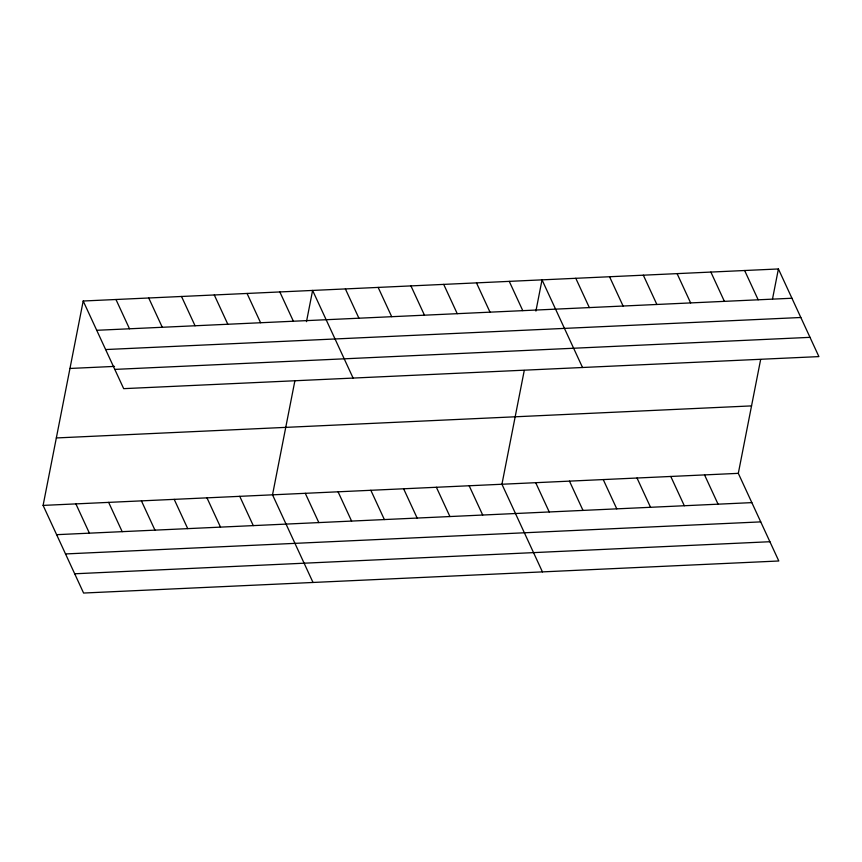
<?xml version="1.0" encoding="UTF-8"?>
<svg xmlns="http://www.w3.org/2000/svg" width="862" height="862" viewBox="0 0 862 862"><rect width="100%" height="100%" fill="white"/><g stroke="black" fill="none" stroke-linecap="round" stroke-linejoin="round"><path stroke-width="1.29" d="M760.629 359.573L738.314 473.346L778.806 560.99L83.592 593.045L43.1 505.401L83.194 301.01L778.408 268.955L818.9 356.599L123.686 388.654L83.194 301.01M294.836 381.047L272.521 494.82L313.014 582.464M306.484 321.655L312.615 290.429L353.108 378.084M524.258 370.466L501.943 484.239L542.435 571.883M535.905 311.085L542.026 279.859L582.529 367.503M772.524 298.931L778.408 268.955M96.716 330.297L791.93 298.241M105.617 349.552L800.83 317.496M69.962 368.462L114.538 366.404M114.786 369.399L810 337.344M56.332 437.95L751.545 405.894M43.1 505.401L738.314 473.346M56.633 534.677L751.836 502.621M65.534 553.943L760.737 521.887M74.703 573.78L769.906 541.724M744.639 270.517L758.161 299.793M710.87 272.069L724.392 301.355M677.101 273.631L690.634 302.907M643.332 275.183L656.866 304.469M704.545 474.897L718.068 504.184M609.563 276.745L623.097 306.021M670.776 476.46L684.309 505.735M575.794 278.297L589.328 307.583M637.007 478.011L650.541 507.298M603.238 479.574L616.772 508.849M509.259 281.368L522.781 310.643M569.47 481.125L583.003 510.412M476.481 282.876L490.015 312.163M535.701 482.688L549.234 511.963M443.704 284.385L457.237 313.671M410.937 285.904L424.46 315.18M378.159 287.412L391.693 316.688M469.165 485.748L482.698 515.034M345.382 288.921L358.915 318.207M436.387 487.267L449.921 516.543M403.621 488.776L417.143 518.051M279.838 291.949L293.371 321.224M370.843 490.284L384.366 519.57M247.06 293.457L260.593 322.733M338.066 491.793L351.599 521.079M214.293 294.966L227.816 324.252M305.288 493.312L318.821 522.587M181.516 296.474L195.049 325.761M148.738 297.993L162.271 327.269M239.744 496.329L253.277 525.615M115.971 299.502L129.494 328.778M206.966 497.837L220.5 527.124M174.199 499.357L187.722 528.632M141.422 500.865L154.955 530.141M108.644 502.374L122.178 531.66M75.878 503.882L89.4 533.169"/></g></svg>
